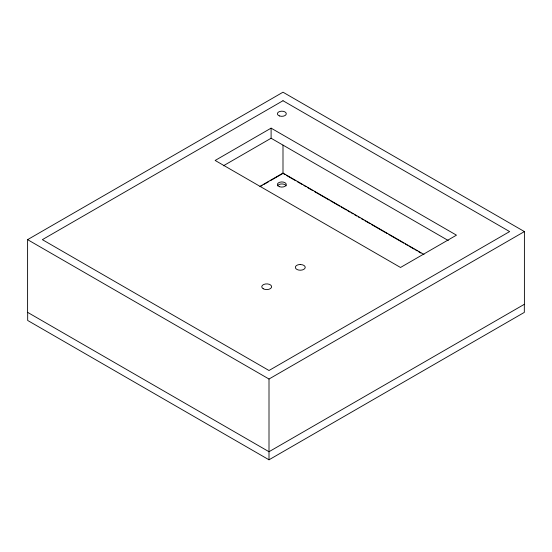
<?xml version="1.0" encoding="UTF-8"?>
<svg xmlns="http://www.w3.org/2000/svg" width="552" height="552" viewBox="0 0 552 552"><rect width="100%" height="100%" fill="white"/><g stroke="black" fill="none" stroke-linecap="round" stroke-linejoin="round"><path stroke-width="0.83" d="M27.6 239.651L282.997 92.205L524.4 231.578L524.4 304.269L269.003 451.722L27.6 312.349L27.6 239.651L269.003 379.024L524.4 231.578M271.101 128.147L215.142 160.453L400.51 267.472L456.469 235.166L271.101 128.147L271.101 138.241L448.286 240.534M223.353 165.814L271.101 138.241M259.882 186.403L282.997 173.066L424.012 254.479M260.647 186.328L262.138 185.465M263.628 184.603L268.838 181.594M270.328 180.732L282.251 173.852M27.676 312.391L27.676 320.47L269.003 459.795L524.324 312.391L524.324 304.318M283.742 173.852L285.232 174.715M286.723 175.57L295.672 180.739M297.162 181.601L302.379 184.609M303.869 185.472L306.105 186.762M307.595 187.625L312.818 190.64M314.309 191.503L329.22 200.107M330.71 200.969L339.652 206.131M341.143 206.993L346.366 210.008M347.857 210.871L350.092 212.161M351.583 213.024L353.073 213.879M354.563 214.742L356.799 216.032M358.289 216.895L359.787 217.757M361.277 218.613L363.513 219.91M365.003 220.765L370.219 223.781M371.71 224.643L387.366 233.682M388.856 234.545L403.767 243.149M405.258 244.012L407.5 245.302M408.991 246.164L414.207 249.173M415.697 250.035L417.188 250.898M418.678 251.76L420.914 253.051M282.997 145.121L282.997 173.425M269.003 379.024L269.003 459.795M277.539 185.865A4.45 2.567 0 0 1 281.837 183.961A4.45 2.567 0 0 1 286.143 185.865M282.997 100.726L42.366 239.651L269.003 370.502L509.634 231.578L282.997 100.726M300.281 264.505L298.998 264.601A4.947 2.857 0 0 0 295.996 268.783A4.947 2.857 0 0 0 303.779 269.376A4.947 2.857 0 0 0 302.751 264.884L300.281 264.505M279.616 186.735A4.45 2.567 0 0 0 286.295 184.513A4.45 2.567 0 0 0 279.616 182.284A4.45 2.567 0 0 0 279.616 186.735M263.207 288.758A4.947 2.857 0 0 0 271.48 287.482A4.947 2.857 0 0 0 265.422 283.983A4.947 2.857 0 0 0 263.207 288.758M279.616 115.975A4.45 2.567 0 0 0 286.295 113.746A4.45 2.567 0 0 0 279.616 111.525A4.45 2.567 0 0 0 279.616 115.975"/></g></svg>
